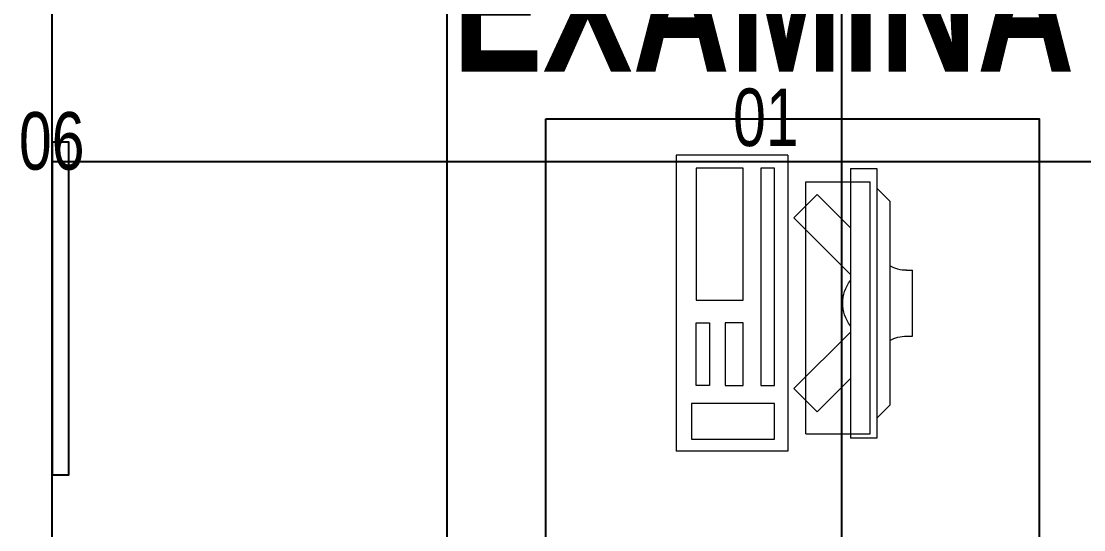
# Model space of a CAD drawing. Extents: x -560814 to 57327, y -29287 to 19916.
# Drawn here: x 15059 to 16674, y 1030 to 1803 of the extents above; entities that cross this region are included whole.
import ezdxf

# ---------------------------------------------------------------- set-up
doc = ezdxf.new("R2010")
doc.units = 0
doc.header["$LTSCALE"] = 0.25
doc.linetypes.add('DASHDOT', pattern=[25.4, 12.7, -6.35, 0, -6.35])
for name, color, linetype, lineweight in [('01-First Floor$0$72_EGR_BASE_TEXT', 252, 'Continuous', 5), ('01-First Floor$0$72_EGR_EQP_TAG', 142, 'Continuous', 5), ('01-First Floor$0$LOADING', 253, 'Continuous', 5), ('01-First Floor$0$Walls', 251, 'Continuous', 5), ('E-LITE-CLNG-CNDT', 6, 'DASHDOT', 35)]:
    doc.layers.add(name, color=color, linetype=linetype, lineweight=lineweight)
doc.layers.add('01-First Floor$0$FALSE CEILING', color=251, linetype='Continuous')
doc.styles.add('01-First Floor$0$X3G_ENTITY_257CFD', font='swisscl.ttf', dxfattribs={"height": 200})
doc.styles.add('01-First Floor$0$X3G_ENTITY_9EC9', font='swisscl.ttf', dxfattribs={"height": 0.2})

# ---------------------------------------------------------------- blocks, each defined once
blk = doc.blocks.new('01-First Floor$0$ITCWLS1-P')
at = {"layer": '01-First Floor$0$LOADING'}
for p, q in [((-0.17, 0.45), (-0.17, 0)), ((-0.17, 0.45), (0, 0.45)), ((0, 0.45), (0, 0)), ((-0.2651, 0.43, 0), (-0.3051, 0.43, 0)), ((-0.3051, 0.43, 0), (-0.3051, 0.02, 0)), ((-0.2651, 0.43, 0), (-0.2651, 0.02, 0)), ((-0.1496, 0.4305), (-0.1291, 0.4305)), ((-0.1291, 0.4305), (-0.1291, 0.4089)), ((-0.197, 0.4094), (-0.295, 0.4094)), ((-0.295, 0.0264), (-0.295, 0.4094)), ((-0.197, 0.0264), (-0.197, 0.4094)), ((-0.3251, 0.38, 0), (-0.3051, 0.4, 0)), ((-0.3251, 0.38, 0), (-0.3251, 0.07, 0)), ((-0.3503, 0.275), (-0.3596, 0.275)), ((-0.3596, 0.175), (-0.3596, 0.275)), ((-0.3503, 0.175), (-0.3596, 0.175)), ((-0.3251, 0.07, 0), (-0.3051, 0.05, 0)), ((-0.3051, 0.02, 0), (-0.2651, 0.02, 0)), ((-0.197, 0.0264), (-0.295, 0.0264)), ((-0.17, 0), (0, 0))]:
    blk.add_line(p, q, dxfattribs=at)
at = {"layer": '01-First Floor$0$LOADING', "extrusion": (2.48281e-10, 3.18408e-10, -1)}
for p, q in [((-0.2651, 0.3395), (-0.2144, 0.3902)), ((-0.1791, 0.3548), (-0.2144, 0.3902)), ((-0.2651, 0.2688), (-0.1791, 0.3548))]:
    blk.add_line(p, q, dxfattribs=at)
at = {"layer": '01-First Floor$0$LOADING', "extrusion": (2.48281e-10, -3.18408e-10, -1)}
for p, q in [((-0.2651, 0.1812), (-0.1791, 0.0952)), ((-0.2651, 0.1105), (-0.2144, 0.0598)), ((-0.1791, 0.0952), (-0.2144, 0.0598))]:
    blk.add_line(p, q, dxfattribs=at)
at = {"layer": '01-First Floor$0$LOADING'}
for points in [[(-0.1291, 0.4089), (-0.1291, 0.1), (-0.1496, 0.1), (-0.1496, 0.4305)], [(-0.1496, 0.1), (-0.1496, 0.1), (-0.1496, 0.1), (-0.1496, 0.1), (-0.1496, 0.1), (-0.1496, 0.1), (-0.1496, 0.1), (-0.1496, 0.1), (-0.1496, 0.1)], [(-0.1496, 0.1), (-0.1496, 0.1), (-0.1496, 0.1), (-0.1496, 0.1), (-0.1496, 0.1), (-0.1496, 0.1), (-0.1496, 0.1), (-0.1496, 0.1), (-0.1496, 0.1), (-0.1496, 0.1), (-0.1496, 0.1), (-0.1496, 0.1), (-0.1496, 0.1), (-0.1496, 0.1), (-0.1496, 0.1), (-0.1496, 0.1), (-0.1496, 0.1), (-0.1496, 0.1)], [(-0.1496, 0.1), (-0.1496, 0.1), (-0.1496, 0.1), (-0.1496, 0.1), (-0.1496, 0.1), (-0.1496, 0.1), (-0.1496, 0.1), (-0.1496, 0.1), (-0.1496, 0.1), (-0.1496, 0.1)], [(-0.1496, 0.1), (-0.1496, 0.1), (-0.1496, 0.1), (-0.1496, 0.1), (-0.1496, 0.1), (-0.1496, 0.1), (-0.1496, 0.1)], [(-0.1496, 0.1), (-0.1496, 0.1), (-0.1496, 0.1), (-0.1496, 0.1), (-0.1496, 0.1), (-0.1496, 0.1), (-0.1496, 0.1), (-0.1496, 0.1), (-0.1496, 0.1), (-0.1496, 0.1)], [(-0.1496, 0.1), (-0.1496, 0.1), (-0.1496, 0.1), (-0.1496, 0.1), (-0.1496, 0.1), (-0.1496, 0.1), (-0.1496, 0.1), (-0.1496, 0.1), (-0.1496, 0.1), (-0.1496, 0.1), (-0.1496, 0.1), (-0.1496, 0.1), (-0.1496, 0.1), (-0.1496, 0.1), (-0.1496, 0.1)], [(-0.1496, 0.1), (-0.1496, 0.1), (-0.1496, 0.1), (-0.1496, 0.1), (-0.1496, 0.1), (-0.1496, 0.1), (-0.1496, 0.1), (-0.1496, 0.1), (-0.1496, 0.1), (-0.1496, 0.1)], [(-0.1496, 0.1), (-0.1496, 0.1), (-0.1496, 0.1), (-0.1496, 0.1), (-0.1496, 0.1), (-0.1496, 0.1), (-0.1496, 0.1), (-0.1496, 0.1), (-0.1496, 0.1), (-0.1496, 0.1)], [(-0.1496, 0.1), (-0.1496, 0.1), (-0.1496, 0.1), (-0.1496, 0.1), (-0.1496, 0.1), (-0.1496, 0.1), (-0.1496, 0.1), (-0.1496, 0.1), (-0.1496, 0.1), (-0.1496, 0.1), (-0.1496, 0.1), (-0.1496, 0.1), (-0.1496, 0.1), (-0.1496, 0.1), (-0.1496, 0.1), (-0.1496, 0.1), (-0.1496, 0.1), (-0.1496, 0.1), (-0.1496, 0.1), (-0.1496, 0.1), (-0.1496, 0.1), (-0.1496, 0.1), (-0.1496, 0.1), (-0.1496, 0.1), (-0.1496, 0.1), (-0.1496, 0.1), (-0.1496, 0.1), (-0.1496, 0.1), (-0.1496, 0.1), (-0.1496, 0.1), (-0.1496, 0.1), (-0.1496, 0.1), (-0.1496, 0.1), (-0.1496, 0.1), (-0.1496, 0.1), (-0.1496, 0.1), (-0.1496, 0.1), (-0.1496, 0.1), (-0.1496, 0.1), (-0.1496, 0.1), (-0.1496, 0.1), (-0.1496, 0.1), (-0.1496, 0.1), (-0.1496, 0.1), (-0.1496, 0.1), (-0.1496, 0.1), (-0.1496, 0.1), (-0.1496, 0.1), (-0.1496, 0.1), (-0.1496, 0.1), (-0.1496, 0.1), (-0.1496, 0.1), (-0.1496, 0.1), (-0.1496, 0.1)], [(-0.1496, 0.1), (-0.1496, 0.1), (-0.1496, 0.1), (-0.1496, 0.1), (-0.1496, 0.1), (-0.1496, 0.1), (-0.1496, 0.1), (-0.1496, 0.1), (-0.1496, 0.1), (-0.1496, 0.1), (-0.1496, 0.1), (-0.1496, 0.1), (-0.1496, 0.1), (-0.1496, 0.1), (-0.1496, 0.1), (-0.1496, 0.1), (-0.1496, 0.1), (-0.1496, 0.1), (-0.1496, 0.1), (-0.1496, 0.1), (-0.1496, 0.1), (-0.1496, 0.1), (-0.1496, 0.1), (-0.1496, 0.1), (-0.1496, 0.1), (-0.1496, 0.1), (-0.1496, 0.1), (-0.1496, 0.1), (-0.1496, 0.1), (-0.1496, 0.1), (-0.1496, 0.1), (-0.1496, 0.1), (-0.1496, 0.1), (-0.1496, 0.1), (-0.1496, 0.1), (-0.1496, 0.1), (-0.1496, 0.1), (-0.1496, 0.1), (-0.1496, 0.1), (-0.1496, 0.1), (-0.1496, 0.1), (-0.1496, 0.1), (-0.1496, 0.1), (-0.1496, 0.1), (-0.1496, 0.1), (-0.1496, 0.1), (-0.1496, 0.1), (-0.1496, 0.1), (-0.1496, 0.1), (-0.1496, 0.1), (-0.1496, 0.1), (-0.1496, 0.1), (-0.1496, 0.1), (-0.1496, 0.1), (-0.1496, 0.1), (-0.1496, 0.1), (-0.1496, 0.1), (-0.1496, 0.1), (-0.1496, 0.1), (-0.1496, 0.1), (-0.1496, 0.1), (-0.1496, 0.1), (-0.1496, 0.1), (-0.1496, 0.1), (-0.1496, 0.1), (-0.1496, 0.1), (-0.1496, 0.1), (-0.1496, 0.1), (-0.1496, 0.1), (-0.1496, 0.1), (-0.1496, 0.1), (-0.1496, 0.1), (-0.1496, 0.1), (-0.1496, 0.1), (-0.1496, 0.1), (-0.1496, 0.1), (-0.1496, 0.1), (-0.1496, 0.1), (-0.1496, 0.1), (-0.1496, 0.1), (-0.1496, 0.1), (-0.1496, 0.1), (-0.1496, 0.1), (-0.1496, 0.1), (-0.1496, 0.1), (-0.1496, 0.1), (-0.1496, 0.1), (-0.1496, 0.1), (-0.1496, 0.1)], [(-0.1496, 0.1), (-0.1496, 0.1), (-0.1496, 0.1), (-0.1496, 0.1), (-0.1496, 0.1), (-0.1496, 0.1), (-0.1496, 0.1), (-0.1496, 0.1), (-0.1496, 0.1), (-0.1496, 0.1), (-0.1496, 0.1), (-0.1496, 0.1)], [(-0.1496, 0.1), (-0.1496, 0.1), (-0.1496, 0.1), (-0.1496, 0.1), (-0.1496, 0.1), (-0.1496, 0.1), (-0.1496, 0.1)], [(-0.1496, 0.1), (-0.1496, 0.1), (-0.1496, 0.1), (-0.1496, 0.1), (-0.1496, 0.1), (-0.1496, 0.1), (-0.1496, 0.1), (-0.1496, 0.1), (-0.1496, 0.1), (-0.1496, 0.1), (-0.1496, 0.1), (-0.1496, 0.1), (-0.1496, 0.1), (-0.1496, 0.1), (-0.1496, 0.1), (-0.1496, 0.1), (-0.1496, 0.1)], [(-0.1496, 0.1), (-0.1496, 0.1), (-0.1496, 0.1), (-0.1496, 0.1), (-0.1496, 0.1), (-0.1496, 0.1), (-0.1496, 0.1), (-0.1496, 0.1), (-0.1496, 0.1), (-0.1496, 0.1), (-0.1496, 0.1), (-0.1496, 0.1), (-0.1496, 0.1), (-0.1496, 0.1), (-0.1496, 0.1), (-0.1496, 0.1), (-0.1496, 0.1), (-0.1496, 0.1), (-0.1496, 0.1), (-0.1496, 0.1), (-0.1496, 0.1), (-0.1496, 0.1), (-0.1496, 0.1), (-0.1496, 0.1), (-0.1496, 0.1), (-0.1496, 0.1), (-0.1496, 0.1), (-0.1496, 0.1), (-0.1496, 0.1), (-0.1496, 0.1), (-0.1496, 0.1), (-0.1496, 0.1), (-0.1496, 0.1), (-0.1496, 0.1), (-0.1496, 0.1), (-0.1496, 0.1), (-0.1496, 0.1), (-0.1496, 0.1), (-0.1496, 0.1), (-0.1496, 0.1), (-0.1496, 0.1), (-0.1496, 0.1), (-0.1496, 0.1), (-0.1496, 0.1), (-0.1496, 0.1), (-0.1496, 0.1), (-0.1496, 0.1), (-0.1496, 0.1), (-0.1496, 0.1), (-0.1496, 0.1), (-0.1496, 0.1), (-0.1496, 0.1), (-0.1496, 0.1), (-0.1496, 0.1), (-0.1496, 0.1), (-0.1496, 0.1), (-0.1496, 0.1), (-0.1496, 0.1), (-0.1496, 0.1), (-0.1496, 0.1), (-0.1496, 0.1), (-0.1496, 0.1), (-0.1496, 0.1), (-0.1496, 0.1), (-0.1496, 0.1), (-0.1496, 0.1), (-0.1496, 0.1), (-0.1496, 0.1), (-0.1496, 0.1), (-0.1496, 0.1), (-0.1496, 0.1), (-0.1496, 0.1), (-0.1496, 0.1), (-0.1496, 0.1), (-0.1496, 0.1), (-0.1496, 0.1), (-0.1496, 0.1), (-0.1496, 0.1), (-0.1496, 0.1), (-0.1496, 0.1), (-0.1496, 0.1), (-0.1496, 0.1), (-0.1496, 0.1), (-0.1496, 0.1), (-0.1496, 0.1), (-0.1496, 0.1), (-0.1496, 0.1), (-0.1496, 0.1), (-0.1496, 0.1), (-0.1496, 0.1), (-0.1496, 0.1), (-0.1496, 0.1), (-0.1496, 0.1), (-0.1496, 0.1), (-0.1496, 0.1), (-0.1496, 0.1), (-0.1496, 0.1), (-0.1496, 0.1), (-0.1496, 0.1), (-0.1496, 0.1), (-0.1496, 0.1), (-0.1496, 0.1), (-0.1496, 0.1), (-0.1496, 0.1), (-0.1496, 0.1), (-0.1496, 0.1), (-0.1496, 0.1), (-0.1496, 0.1), (-0.1496, 0.1), (-0.1496, 0.1), (-0.1496, 0.1)], [(-0.1496, 0.1), (-0.1496, 0.1), (-0.1496, 0.1), (-0.1496, 0.1), (-0.1496, 0.1), (-0.1496, 0.1), (-0.1496, 0.1), (-0.1496, 0.1)]]:
    blk.add_lwpolyline(points, dxfattribs=at)
for points in [[(-0.1019, 0.4305), (-0.0304, 0.4305), (-0.0304, 0.2294), (-0.1019, 0.2294)], [(-0.1019, 0.1954), (-0.0747, 0.1954), (-0.0747, 0.1), (-0.1019, 0.1)], [(-0.0304, 0.1954), (-0.0508, 0.1954), (-0.0508, 0.1), (-0.0304, 0.1)], [(-0.1496, 0.1), (-0.1496, 0.1), (-0.1496, 0.1), (-0.1496, 0.1), (-0.1496, 0.1), (-0.1496, 0.1), (-0.1496, 0.1), (-0.1496, 0.1), (-0.1496, 0.1), (-0.1496, 0.1), (-0.1496, 0.1), (-0.1496, 0.1), (-0.1496, 0.1), (-0.1496, 0.1), (-0.1496, 0.1), (-0.1496, 0.1), (-0.1496, 0.1), (-0.1496, 0.1), (-0.1496, 0.1), (-0.1496, 0.1), (-0.1496, 0.1), (-0.1496, 0.1), (-0.1496, 0.1), (-0.1496, 0.1), (-0.1496, 0.1), (-0.1496, 0.1), (-0.1496, 0.1), (-0.1496, 0.1), (-0.1496, 0.1), (-0.1496, 0.1), (-0.1496, 0.1), (-0.1496, 0.1), (-0.1496, 0.1), (-0.1496, 0.1), (-0.1496, 0.1), (-0.1496, 0.1), (-0.1496, 0.1), (-0.1496, 0.1), (-0.1496, 0.1), (-0.1496, 0.1), (-0.1496, 0.1), (-0.1496, 0.1), (-0.1496, 0.1), (-0.1496, 0.1), (-0.1496, 0.1), (-0.1496, 0.1), (-0.1496, 0.1), (-0.1496, 0.1), (-0.1496, 0.1), (-0.1496, 0.1), (-0.1496, 0.1), (-0.1496, 0.1), (-0.1496, 0.1), (-0.1496, 0.1), (-0.1496, 0.1), (-0.1496, 0.1), (-0.1496, 0.1), (-0.1496, 0.1), (-0.1496, 0.1), (-0.1496, 0.1), (-0.1496, 0.1), (-0.1496, 0.1), (-0.1496, 0.1), (-0.1496, 0.1), (-0.1496, 0.1), (-0.1496, 0.1), (-0.1496, 0.1), (-0.1496, 0.1), (-0.1496, 0.1), (-0.1496, 0.1), (-0.1496, 0.1), (-0.1496, 0.1), (-0.1496, 0.1), (-0.1496, 0.1), (-0.1496, 0.1), (-0.1496, 0.1), (-0.1496, 0.1), (-0.1496, 0.1), (-0.1496, 0.1), (-0.1496, 0.1), (-0.1496, 0.1), (-0.1496, 0.1), (-0.1496, 0.1), (-0.1496, 0.1), (-0.1496, 0.1), (-0.1496, 0.1), (-0.1496, 0.1), (-0.1496, 0.1), (-0.1496, 0.1), (-0.1496, 0.1), (-0.1496, 0.1), (-0.1496, 0.1), (-0.1496, 0.1), (-0.1496, 0.1), (-0.1496, 0.1), (-0.1496, 0.1), (-0.1496, 0.1), (-0.1496, 0.1), (-0.1496, 0.1), (-0.1496, 0.1), (-0.1496, 0.1), (-0.1496, 0.1), (-0.1496, 0.1), (-0.1496, 0.1), (-0.1496, 0.1), (-0.1496, 0.1), (-0.1496, 0.1), (-0.1496, 0.1), (-0.1496, 0.1), (-0.1496, 0.1), (-0.1496, 0.1), (-0.1496, 0.1), (-0.1496, 0.1), (-0.1496, 0.1), (-0.1496, 0.1), (-0.1496, 0.1), (-0.1496, 0.1), (-0.1496, 0.1), (-0.1496, 0.1), (-0.1496, 0.1), (-0.1496, 0.1), (-0.1496, 0.1), (-0.1496, 0.1), (-0.1496, 0.1), (-0.1496, 0.1), (-0.1496, 0.1), (-0.1496, 0.1), (-0.1496, 0.1), (-0.1496, 0.1), (-0.1496, 0.1), (-0.1496, 0.1), (-0.1496, 0.1), (-0.1496, 0.1), (-0.1496, 0.1), (-0.1496, 0.1), (-0.1496, 0.1), (-0.1496, 0.1), (-0.1496, 0.1), (-0.1496, 0.1), (-0.1496, 0.1), (-0.1496, 0.1), (-0.1496, 0.1), (-0.1496, 0.1), (-0.1496, 0.1), (-0.1496, 0.1), (-0.1496, 0.1), (-0.1496, 0.1), (-0.1496, 0.1), (-0.1496, 0.1), (-0.1496, 0.1), (-0.1496, 0.1), (-0.1496, 0.1), (-0.1496, 0.1), (-0.1496, 0.1), (-0.1496, 0.1), (-0.1496, 0.1), (-0.1496, 0.1), (-0.1496, 0.1), (-0.1496, 0.1), (-0.1496, 0.1), (-0.1496, 0.1), (-0.1496, 0.1), (-0.1496, 0.1), (-0.1496, 0.1), (-0.1496, 0.1), (-0.1496, 0.1), (-0.1496, 0.1), (-0.1496, 0.1), (-0.1496, 0.1), (-0.1496, 0.1), (-0.1496, 0.1), (-0.1496, 0.1), (-0.1496, 0.1), (-0.1496, 0.1), (-0.1496, 0.1), (-0.1496, 0.1), (-0.1496, 0.1), (-0.1496, 0.1), (-0.1496, 0.1), (-0.1496, 0.1), (-0.1496, 0.1), (-0.1496, 0.1), (-0.1496, 0.1), (-0.1496, 0.1), (-0.1496, 0.1), (-0.1496, 0.1), (-0.1496, 0.1), (-0.1496, 0.1), (-0.1496, 0.1), (-0.1496, 0.1), (-0.1496, 0.1), (-0.1496, 0.1), (-0.1496, 0.1), (-0.1496, 0.1), (-0.1496, 0.1), (-0.1496, 0.1), (-0.1496, 0.1), (-0.1496, 0.1), (-0.1496, 0.1), (-0.1496, 0.1), (-0.1496, 0.1), (-0.1496, 0.1), (-0.1496, 0.1), (-0.1496, 0.1), (-0.1496, 0.1), (-0.1496, 0.1), (-0.1496, 0.1), (-0.1496, 0.1), (-0.1496, 0.1), (-0.1496, 0.1), (-0.1496, 0.1), (-0.1496, 0.1), (-0.1496, 0.1), (-0.1496, 0.1), (-0.1496, 0.1), (-0.1496, 0.1), (-0.1496, 0.1), (-0.1496, 0.1), (-0.1496, 0.1), (-0.1496, 0.1), (-0.1496, 0.1), (-0.1496, 0.1), (-0.1496, 0.1), (-0.1496, 0.1), (-0.1496, 0.1), (-0.1496, 0.1), (-0.1496, 0.1), (-0.1496, 0.1), (-0.1496, 0.1), (-0.1496, 0.1), (-0.1496, 0.1), (-0.1496, 0.1), (-0.1496, 0.1), (-0.1496, 0.1), (-0.1496, 0.1), (-0.1496, 0.1), (-0.1496, 0.1), (-0.1496, 0.1), (-0.1496, 0.1), (-0.1496, 0.1), (-0.1496, 0.1), (-0.1496, 0.1), (-0.1496, 0.1), (-0.1496, 0.1), (-0.1496, 0.1), (-0.1496, 0.1), (-0.1496, 0.1), (-0.1496, 0.1), (-0.1496, 0.1), (-0.1496, 0.1), (-0.1496, 0.1), (-0.1496, 0.1), (-0.1496, 0.1), (-0.1496, 0.1), (-0.1496, 0.1), (-0.1496, 0.1), (-0.1496, 0.1), (-0.1496, 0.1), (-0.1496, 0.1), (-0.1496, 0.1), (-0.1496, 0.1), (-0.1496, 0.1), (-0.1496, 0.1), (-0.1496, 0.1), (-0.1496, 0.1), (-0.1496, 0.1), (-0.1496, 0.1), (-0.1496, 0.1), (-0.1496, 0.1), (-0.1496, 0.1), (-0.1496, 0.1), (-0.1496, 0.1), (-0.1496, 0.1), (-0.1496, 0.1), (-0.1496, 0.1), (-0.1496, 0.1), (-0.1496, 0.1)], [(-0.1496, 0.1), (-0.1496, 0.1), (-0.1496, 0.1), (-0.1496, 0.1), (-0.1496, 0.1), (-0.1496, 0.1), (-0.1496, 0.1), (-0.1496, 0.1), (-0.1496, 0.1), (-0.1496, 0.1), (-0.1496, 0.1), (-0.1496, 0.1), (-0.1496, 0.1), (-0.1496, 0.1), (-0.1496, 0.1), (-0.1496, 0.1), (-0.1496, 0.1), (-0.1496, 0.1), (-0.1496, 0.1), (-0.1496, 0.1), (-0.1496, 0.1), (-0.1496, 0.1), (-0.1496, 0.1), (-0.1496, 0.1), (-0.1496, 0.1), (-0.1496, 0.1), (-0.1496, 0.1), (-0.1496, 0.1), (-0.1496, 0.1), (-0.1496, 0.1), (-0.1496, 0.1), (-0.1496, 0.1), (-0.1496, 0.1), (-0.1496, 0.1), (-0.1496, 0.1), (-0.1496, 0.1), (-0.1496, 0.1), (-0.1496, 0.1), (-0.1496, 0.1), (-0.1496, 0.1), (-0.1496, 0.1), (-0.1496, 0.1), (-0.1496, 0.1), (-0.1496, 0.1), (-0.1496, 0.1), (-0.1496, 0.1), (-0.1496, 0.1), (-0.1496, 0.1), (-0.1496, 0.1), (-0.1496, 0.1), (-0.1496, 0.1), (-0.1496, 0.1), (-0.1496, 0.1), (-0.1496, 0.1), (-0.1496, 0.1), (-0.1496, 0.1), (-0.1496, 0.1), (-0.1496, 0.1), (-0.1496, 0.1), (-0.1496, 0.1), (-0.1496, 0.1), (-0.1496, 0.1), (-0.1496, 0.1), (-0.1496, 0.1), (-0.1496, 0.1), (-0.1496, 0.1), (-0.1496, 0.1), (-0.1496, 0.1), (-0.1496, 0.1), (-0.1496, 0.1), (-0.1496, 0.1), (-0.1496, 0.1), (-0.1496, 0.1), (-0.1496, 0.1), (-0.1496, 0.1), (-0.1496, 0.1), (-0.1496, 0.1), (-0.1496, 0.1), (-0.1496, 0.1), (-0.1496, 0.1), (-0.1496, 0.1), (-0.1496, 0.1), (-0.1496, 0.1), (-0.1496, 0.1), (-0.1496, 0.1), (-0.1496, 0.1), (-0.1496, 0.1), (-0.1496, 0.1), (-0.1496, 0.1), (-0.1496, 0.1), (-0.1496, 0.1), (-0.1496, 0.1), (-0.1496, 0.1), (-0.1496, 0.1), (-0.1496, 0.1), (-0.1496, 0.1), (-0.1496, 0.1), (-0.1496, 0.1), (-0.1496, 0.1), (-0.1496, 0.1), (-0.1496, 0.1), (-0.1496, 0.1), (-0.1496, 0.1), (-0.1496, 0.1), (-0.1496, 0.1), (-0.1496, 0.1), (-0.1496, 0.1), (-0.1496, 0.1), (-0.1496, 0.1), (-0.1496, 0.1), (-0.1496, 0.1), (-0.1496, 0.1), (-0.1496, 0.1), (-0.1496, 0.1), (-0.1496, 0.1), (-0.1496, 0.1), (-0.1496, 0.1), (-0.1496, 0.1), (-0.1496, 0.1), (-0.1496, 0.1), (-0.1496, 0.1), (-0.1496, 0.1), (-0.1496, 0.1), (-0.1496, 0.1), (-0.1496, 0.1), (-0.1496, 0.1), (-0.1496, 0.1), (-0.1496, 0.1), (-0.1496, 0.1), (-0.1496, 0.1), (-0.1496, 0.1), (-0.1496, 0.1), (-0.1496, 0.1), (-0.1496, 0.1), (-0.1496, 0.1), (-0.1496, 0.1), (-0.1496, 0.1), (-0.1496, 0.1), (-0.1496, 0.1), (-0.1496, 0.1), (-0.1496, 0.1), (-0.1496, 0.1), (-0.1496, 0.1), (-0.1496, 0.1), (-0.1496, 0.1), (-0.1496, 0.1), (-0.1496, 0.1), (-0.1496, 0.1), (-0.1496, 0.1), (-0.1496, 0.1), (-0.1496, 0.1), (-0.1496, 0.1), (-0.1496, 0.1), (-0.1496, 0.1), (-0.1496, 0.1), (-0.1496, 0.1), (-0.1496, 0.1), (-0.1496, 0.1), (-0.1496, 0.1), (-0.1496, 0.1), (-0.1496, 0.1), (-0.1496, 0.1), (-0.1496, 0.1), (-0.1496, 0.1), (-0.1496, 0.1), (-0.1496, 0.1), (-0.1496, 0.1), (-0.1496, 0.1), (-0.1496, 0.1), (-0.1496, 0.1), (-0.1496, 0.1), (-0.1496, 0.1), (-0.1496, 0.1), (-0.1496, 0.1), (-0.1496, 0.1), (-0.1496, 0.1), (-0.1496, 0.1), (-0.1496, 0.1), (-0.1496, 0.1), (-0.1496, 0.1), (-0.1496, 0.1), (-0.1496, 0.1), (-0.1496, 0.1), (-0.1496, 0.1), (-0.1496, 0.1), (-0.1496, 0.1), (-0.1496, 0.1), (-0.1496, 0.1), (-0.1496, 0.1), (-0.1496, 0.1), (-0.1496, 0.1), (-0.1496, 0.1), (-0.1496, 0.1), (-0.1496, 0.1), (-0.1496, 0.1), (-0.1496, 0.1), (-0.1496, 0.1), (-0.1496, 0.1), (-0.1496, 0.1), (-0.1496, 0.1), (-0.1496, 0.1), (-0.1496, 0.1), (-0.1496, 0.1), (-0.1496, 0.1), (-0.1496, 0.1), (-0.1496, 0.1), (-0.1496, 0.1), (-0.1496, 0.1), (-0.1496, 0.1), (-0.1496, 0.1), (-0.1496, 0.1), (-0.1496, 0.1), (-0.1496, 0.1), (-0.1496, 0.1)], [(-0.1496, 0.1), (-0.1496, 0.1), (-0.1496, 0.1), (-0.1496, 0.1), (-0.1496, 0.1), (-0.1496, 0.1), (-0.1496, 0.1), (-0.1496, 0.1), (-0.1496, 0.1), (-0.1496, 0.1), (-0.1496, 0.1), (-0.1496, 0.1), (-0.1496, 0.1), (-0.1496, 0.1), (-0.1496, 0.1), (-0.1496, 0.1), (-0.1496, 0.1), (-0.1496, 0.1), (-0.1496, 0.1), (-0.1496, 0.1), (-0.1496, 0.1), (-0.1496, 0.1), (-0.1496, 0.1), (-0.1496, 0.1), (-0.1496, 0.1), (-0.1496, 0.1), (-0.1496, 0.1), (-0.1496, 0.1), (-0.1496, 0.1), (-0.1496, 0.1), (-0.1496, 0.1), (-0.1496, 0.1), (-0.1496, 0.1), (-0.1496, 0.1), (-0.1496, 0.1), (-0.1496, 0.1), (-0.1496, 0.1), (-0.1496, 0.1), (-0.1496, 0.1), (-0.1496, 0.1), (-0.1496, 0.1), (-0.1496, 0.1), (-0.1496, 0.1), (-0.1496, 0.1), (-0.1496, 0.1), (-0.1496, 0.1), (-0.1496, 0.1), (-0.1496, 0.1), (-0.1496, 0.1), (-0.1496, 0.1), (-0.1496, 0.1), (-0.1496, 0.1), (-0.1496, 0.1), (-0.1496, 0.1), (-0.1496, 0.1), (-0.1496, 0.1), (-0.1496, 0.1), (-0.1496, 0.1), (-0.1496, 0.1), (-0.1496, 0.1), (-0.1496, 0.1), (-0.1496, 0.1), (-0.1496, 0.1), (-0.1496, 0.1), (-0.1496, 0.1), (-0.1496, 0.1), (-0.1496, 0.1), (-0.1496, 0.1), (-0.1496, 0.1), (-0.1496, 0.1), (-0.1496, 0.1), (-0.1496, 0.1), (-0.1496, 0.1), (-0.1496, 0.1), (-0.1496, 0.1), (-0.1496, 0.1), (-0.1496, 0.1), (-0.1496, 0.1), (-0.1496, 0.1), (-0.1496, 0.1), (-0.1496, 0.1), (-0.1496, 0.1), (-0.1496, 0.1), (-0.1496, 0.1), (-0.1496, 0.1), (-0.1496, 0.1), (-0.1496, 0.1), (-0.1496, 0.1), (-0.1496, 0.1), (-0.1496, 0.1), (-0.1496, 0.1), (-0.1496, 0.1), (-0.1496, 0.1), (-0.1496, 0.1), (-0.1496, 0.1), (-0.1496, 0.1), (-0.1496, 0.1), (-0.1496, 0.1), (-0.1496, 0.1), (-0.1496, 0.1), (-0.1496, 0.1), (-0.1496, 0.1), (-0.1496, 0.1), (-0.1496, 0.1), (-0.1496, 0.1), (-0.1496, 0.1), (-0.1496, 0.1), (-0.1496, 0.1), (-0.1496, 0.1), (-0.1496, 0.1), (-0.1496, 0.1), (-0.1496, 0.1), (-0.1496, 0.1), (-0.1496, 0.1), (-0.1496, 0.1), (-0.1496, 0.1), (-0.1496, 0.1), (-0.1496, 0.1), (-0.1496, 0.1), (-0.1496, 0.1), (-0.1496, 0.1), (-0.1496, 0.1), (-0.1496, 0.1), (-0.1496, 0.1), (-0.1496, 0.1), (-0.1496, 0.1), (-0.1496, 0.1), (-0.1496, 0.1), (-0.1496, 0.1), (-0.1496, 0.1), (-0.1496, 0.1), (-0.1496, 0.1), (-0.1496, 0.1), (-0.1496, 0.1), (-0.1496, 0.1), (-0.1496, 0.1), (-0.1496, 0.1), (-0.1496, 0.1), (-0.1496, 0.1), (-0.1496, 0.1), (-0.1496, 0.1), (-0.1496, 0.1), (-0.1496, 0.1), (-0.1496, 0.1), (-0.1496, 0.1), (-0.1496, 0.1), (-0.1496, 0.1), (-0.1496, 0.1), (-0.1496, 0.1), (-0.1496, 0.1), (-0.1496, 0.1), (-0.1496, 0.1), (-0.1496, 0.1), (-0.1496, 0.1), (-0.1496, 0.1), (-0.1496, 0.1), (-0.1496, 0.1), (-0.1496, 0.1), (-0.1496, 0.1), (-0.1496, 0.1), (-0.1496, 0.1), (-0.1496, 0.1), (-0.1496, 0.1), (-0.1496, 0.1), (-0.1496, 0.1), (-0.1496, 0.1), (-0.1496, 0.1), (-0.1496, 0.1), (-0.1496, 0.1), (-0.1496, 0.1), (-0.1496, 0.1), (-0.1496, 0.1), (-0.1496, 0.1), (-0.1496, 0.1), (-0.1496, 0.1), (-0.1496, 0.1), (-0.1496, 0.1), (-0.1496, 0.1), (-0.1496, 0.1), (-0.1496, 0.1), (-0.1496, 0.1), (-0.1496, 0.1), (-0.1496, 0.1), (-0.1496, 0.1), (-0.1496, 0.1), (-0.1496, 0.1), (-0.1496, 0.1), (-0.1496, 0.1), (-0.1496, 0.1), (-0.1496, 0.1), (-0.1496, 0.1), (-0.1496, 0.1), (-0.1496, 0.1), (-0.1496, 0.1), (-0.1496, 0.1), (-0.1496, 0.1), (-0.1496, 0.1), (-0.1496, 0.1), (-0.1496, 0.1), (-0.1496, 0.1), (-0.1496, 0.1), (-0.1496, 0.1), (-0.1496, 0.1), (-0.1496, 0.1), (-0.1496, 0.1), (-0.1496, 0.1), (-0.1496, 0.1), (-0.1496, 0.1), (-0.1496, 0.1), (-0.1496, 0.1), (-0.1496, 0.1), (-0.1496, 0.1), (-0.1496, 0.1), (-0.1496, 0.1), (-0.1496, 0.1), (-0.1496, 0.1), (-0.1496, 0.1), (-0.1496, 0.1), (-0.1496, 0.1)], [(-0.1496, 0.0727), (-0.0236, 0.0727), (-0.0236, 0.0182), (-0.1496, 0.0182)]]:
    blk.add_lwpolyline(points, close=True, dxfattribs=at)
for centre, radius, start, end in [((-0.3503, 0.325), 0.05, 270, 300.3093), ((-0.3089, 0.225), 0.0556, 321.9431, 38.0569), ((-0.3503, 0.125), 0.05, 59.6907, 90)]:
    blk.add_arc(centre, radius, start, end, dxfattribs=at)
blk = doc.blocks.new('01-First Floor')
at = {"layer": '01-First Floor$0$FALSE CEILING', "linetype": 'Continuous'}
for p, q in [((15706, -298.6), (15706, 3190)), ((16306, -810), (16306, 3190)), ((15106, 1590), (19115.6, 1590))]:
    blk.add_line(p, q, dxfattribs=at)
at = {"layer": '01-First Floor$0$FALSE CEILING'}
blk.add_lwpolyline([(16217.4, -810), (15106, 301.4), (15106, 3190), (19115.6, 3190), (19115.6, -810), (16217.4, -810)], dxfattribs=at)
at = {"layer": '01-First Floor$0$FALSE CEILING', "elevation": -0.1}
blk.add_lwpolyline([(15856, 1655), (16606, 1655), (16606, 155), (15856, 155)], close=True, dxfattribs=at)
blk.add_lwpolyline([(15106, 1113.5), (15131, 1113.5), (15131, 1619.5), (15106, 1619.5), (15106, 1113.5)], dxfattribs=at)
at = {"layer": '01-First Floor$0$LOADING', "elevation": -0.1}
blk.add_lwpolyline([(15856, 1655), (16606, 1655), (16606, 155), (15856, 155)], close=True, dxfattribs=at)
blk.add_lwpolyline([(15106, 1113.5), (15131, 1113.5), (15131, 1619.5), (15106, 1619.5), (15106, 1113.5)], dxfattribs=at)
at = {"layer": '01-First Floor$0$Walls'}
blk.add_line((15106, 301.4), (15106, 2110), dxfattribs=at)
at = {"layer": '01-First Floor$0$LOADING', "extrusion": (-8.01373e-06, 1.9399e-16, 1), "xscale": -1000.000000000008, "yscale": 1000.000000000008, "zscale": 1000.000000000008}
blk.add_blockref('01-First Floor$0$ITCWLS1-P', (16054.1, 1149.5, -0.2), dxfattribs=at)
at = {"layer": '01-First Floor$0$72_EGR_BASE_TEXT', "insert": (16779.4, 2259.9, -0.1), "char_height": 200, "width": 3508.102, "attachment_point": 2, "style": '01-First Floor$0$X3G_ENTITY_9EC9'}
blk.add_mtext('{\\fSwis721 LtCn BT|b1|i0|c0|p34;GENERAL CONSULTATION / EXAMINATION ROOM}', dxfattribs=at)
at = {"layer": '01-First Floor$0$72_EGR_EQP_TAG', "char_height": 87.47, "attachment_point": 2, "style": '01-First Floor$0$X3G_ENTITY_257CFD'}
for s, insert in [('01', (16190.6, 1700.9, -0.1)), ('06', (15105.1, 1665, -0.1))]:
    blk.add_mtext(s, dxfattribs=dict(at, insert=insert))

msp = doc.modelspace()

# ---------------------------------------------------------------- block references
at = {"layer": 'E-LITE-CLNG-CNDT'}
msp.add_blockref('01-First Floor', (0, 0), dxfattribs=at)

doc.saveas('drawing.dxf')
